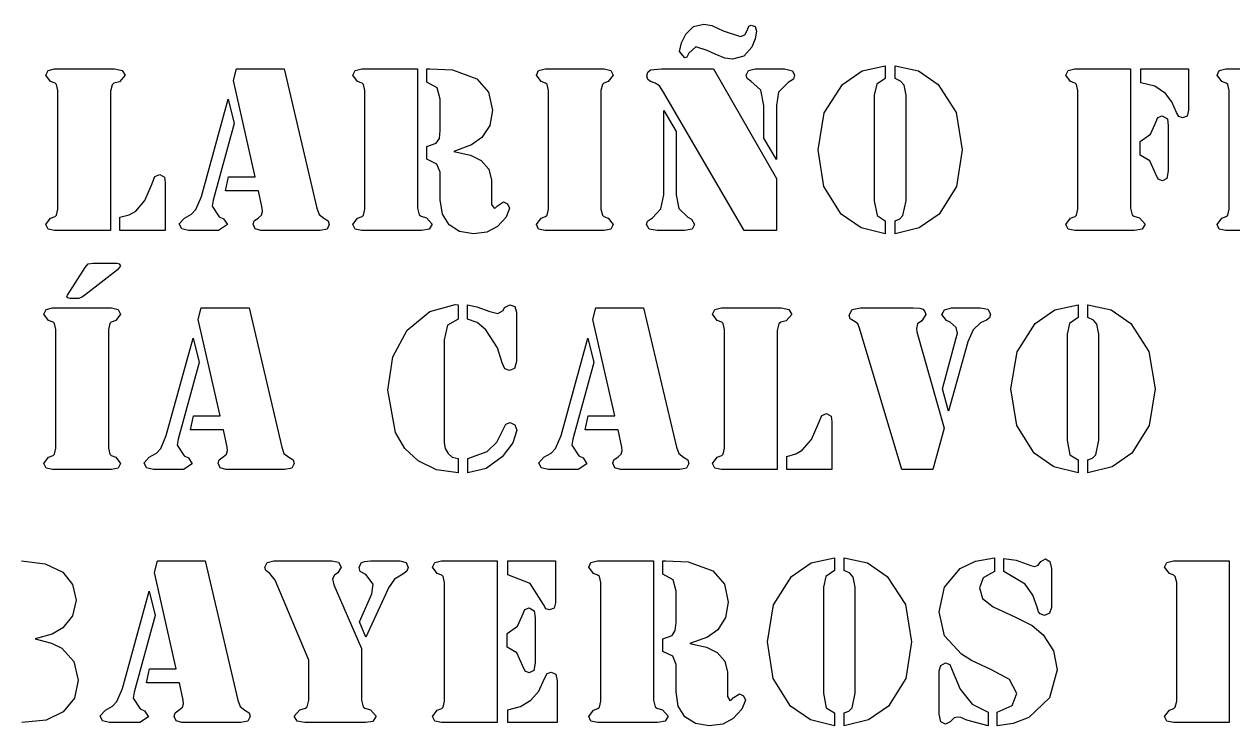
# Model space of a CAD drawing. Extents: x -1 to 447, y 185 to 440.
# Drawn here: x 268.41 to 305.07, y 268.36 to 289.64 of the extents above; entities that cross this region are included whole.
import ezdxf

# ---------------------------------------------------------------- set-up
doc = ezdxf.new("R2010")
doc.units = 0

msp = doc.modelspace()

# ---------------------------------------------------------------- linework, layer by layer
at = {"layer": 'Visible'}
for p, q in [((288.71297, 289.568234), (289.025178, 289.642741)), ((289.025178, 289.642741), (289.260656, 289.59964)), ((289.025178, 289.642741), (289.025178, 289.642741)), ((290.38778, 289.581701), (290.459217, 289.614007)), ((290.459217, 289.614007), (290.583571, 289.570906)), ((288.342553, 289.075289), (288.474845, 289.344661)), ((288.474845, 289.344661), (288.71297, 289.568234)), ((289.260656, 289.59964), (289.612552, 289.438033)), ((289.612552, 289.438033), (290.136426, 289.26563)), ((290.136426, 289.26563), (290.263426, 289.315928)), ((290.263426, 289.315928), (290.342801, 289.473937)), ((290.342801, 289.473937), (290.38778, 289.581701)), ((290.583571, 289.570906), (290.623259, 289.434434)), ((290.623259, 289.434434), (290.583571, 289.193796)), ((288.286991, 288.809516), (288.342553, 289.075289)), ((288.784407, 288.956783), (288.564803, 288.759245)), ((289.120427, 288.845446), (288.784407, 288.956783)), ((290.477738, 288.942416), (290.231676, 288.670345)), ((290.583571, 289.193796), (290.477738, 288.942416)), ((288.445741, 288.619175), (288.286991, 288.809516)), ((288.509241, 288.64431), (288.445741, 288.619175)), ((288.564803, 288.759245), (288.509241, 288.64431)), ((289.361198, 288.730511), (289.120427, 288.845446)), ((289.654885, 288.611978), (289.361198, 288.730511)), ((289.890364, 288.579672), (289.654885, 288.611978)), ((290.231676, 288.670345), (289.890364, 288.579672)), ((269.06239, 288.098396), (269.131182, 288.234894)), ((269.131182, 288.234894), (269.332265, 288.285165)), ((269.332265, 288.285165), (269.424869, 288.285165)), ((269.424869, 288.285165), (271.028242, 288.285165)), ((271.028242, 288.285165), (271.14995, 288.285165)), ((271.14995, 288.285165), (271.377491, 288.242065)), ((271.377491, 288.242065), (271.470095, 288.091226)), ((274.753571, 287.93319), (274.843529, 288.285165)), ((274.843529, 288.285165), (276.290798, 288.285165)), ((276.290798, 288.285165), (277.288276, 284.065172)), ((278.378358, 288.098396), (278.444503, 288.234894)), ((278.444503, 288.234894), (278.645586, 288.285165)), ((278.645586, 288.285165), (278.740836, 288.285165)), ((278.740836, 288.285165), (280.338918, 288.285165)), ((280.338918, 288.285165), (280.338918, 284.065172)), ((280.622021, 287.886518), (280.622021, 288.285165)), ((280.622021, 288.285165), (280.714626, 288.285165)), ((280.714626, 288.285165), (281.394604, 288.256431)), ((281.394604, 288.256431), (282.138082, 287.983488)), ((283.942538, 288.098396), (284.008684, 288.234894)), ((284.008684, 288.234894), (284.209767, 288.285165)), ((284.209767, 288.285165), (284.305017, 288.285165)), ((284.305017, 288.285165), (285.905744, 288.285165)), ((285.905744, 288.285165), (285.998348, 288.285165)), ((285.998348, 288.285165), (286.196785, 288.234894)), ((286.196785, 288.234894), (286.268223, 288.098396)), ((287.289513, 288.073261), (287.321263, 288.184597)), ((287.321263, 288.184597), (287.408575, 288.26003)), ((287.408575, 288.26003), (287.739304, 288.285165)), ((287.739304, 288.285165), (289.310927, 288.285165)), ((289.310927, 288.285165), (291.221216, 284.966633)), ((290.308405, 288.098396), (290.371905, 288.238466)), ((290.371905, 288.238466), (290.575634, 288.285165)), ((290.575634, 288.285165), (291.47257, 288.285165)), ((291.47257, 288.285165), (291.713341, 288.227698)), ((291.713341, 288.227698), (291.774195, 288.091226)), ((293.22411, 287.814684), (293.819422, 288.224099)), ((293.819422, 288.224099), (294.525858, 288.382135)), ((294.525858, 288.382135), (294.525858, 287.994256)), ((294.822191, 287.994256), (294.822191, 288.382135)), ((294.822191, 288.382135), (295.528628, 288.224099)), ((295.528628, 288.224099), (296.129231, 287.814684)), ((300.00008, 288.098396), (300.068872, 288.234894)), ((300.068872, 288.234894), (300.269955, 288.285165)), ((300.269955, 288.285165), (300.362559, 288.285165)), ((300.362559, 288.285165), (301.96064, 288.285165)), ((301.96064, 288.285165), (301.96064, 284.065172)), ((302.27814, 288.285165), (303.725409, 288.285165)), ((302.27814, 287.864954), (302.27814, 288.285165)), ((303.725409, 288.285165), (303.725409, 287.03173)), ((304.58795, 288.098396), (304.656741, 288.234894)), ((304.656741, 288.234894), (304.857824, 288.285165)), ((304.857824, 288.285165), (304.950428, 288.285165)), ((304.950428, 288.285165), (306.54851, 288.285165)), ((269.207911, 287.904457), (269.06239, 288.098396)), ((269.342848, 287.854186), (269.207911, 287.904457)), ((269.387827, 287.814684), (269.342848, 287.854186)), ((269.430161, 287.631513), (269.387827, 287.814684)), ((271.078513, 287.807487), (271.025596, 287.606377)), ((271.131429, 287.850588), (271.078513, 287.807487)), ((271.298117, 287.893688), (271.131429, 287.850588)), ((271.470095, 288.091226), (271.298117, 287.893688)), ((275.415028, 285.013305), (274.753571, 287.93319)), ((278.521232, 287.904457), (278.378358, 288.098396)), ((278.658816, 287.854186), (278.521232, 287.904457)), ((278.701149, 287.814684), (278.658816, 287.854186)), ((278.743482, 287.631513), (278.701149, 287.814684)), ((280.936875, 287.710517), (280.622021, 287.886518)), ((282.138082, 287.983488), (282.489977, 287.578543)), ((284.085413, 287.904457), (283.942538, 288.098396)), ((284.22035, 287.854186), (284.085413, 287.904457)), ((284.265329, 287.814684), (284.22035, 287.854186)), ((284.307663, 287.631513), (284.265329, 287.814684)), ((285.945431, 287.814684), (285.903098, 287.631513)), ((285.985119, 287.854186), (285.945431, 287.814684)), ((286.125348, 287.904457), (285.985119, 287.854186)), ((286.268223, 288.098396), (286.125348, 287.904457)), ((287.321263, 287.969121), (287.289513, 288.073261)), ((287.408575, 287.904457), (287.321263, 287.969121)), ((287.543513, 287.854186), (287.408575, 287.904457)), ((287.673158, 287.775181), (287.543513, 287.854186)), ((290.337509, 287.990658), (290.308405, 288.098396)), ((290.443342, 287.915252), (290.337509, 287.990658)), ((290.750259, 287.638683), (290.443342, 287.915252)), ((291.578403, 287.875723), (291.290008, 287.577644)), ((291.739799, 287.976291), (291.578403, 287.875723)), ((291.774195, 288.091226), (291.739799, 287.976291)), ((292.673777, 286.956323), (293.22411, 287.814684)), ((294.269213, 287.818282), (294.192484, 287.491443)), ((294.525858, 287.994256), (294.269213, 287.818282)), ((294.988878, 287.911653), (294.822191, 287.994256)), ((294.822191, 287.994256), (294.822191, 287.994256)), ((295.094712, 287.79312), (294.988878, 287.911653)), ((295.158211, 287.491443), (295.094712, 287.79312)), ((296.129231, 287.814684), (296.676918, 286.960795)), ((300.142955, 287.904457), (300.00008, 288.098396)), ((300.280538, 287.854186), (300.142955, 287.904457)), ((300.322872, 287.814684), (300.280538, 287.854186)), ((300.367851, 287.631513), (300.322872, 287.814684)), ((302.701473, 287.760815), (302.27814, 287.864954)), ((304.730824, 287.904457), (304.58795, 288.098396)), ((304.868408, 287.854186), (304.730824, 287.904457)), ((304.910741, 287.814684), (304.868408, 287.854186)), ((304.953074, 287.631513), (304.910741, 287.814684)), ((269.430161, 284.036438), (269.430161, 287.631513)), ((271.025596, 287.606377), (271.025596, 283.382786)), ((278.743482, 284.036438), (278.743482, 287.631513)), ((281.026833, 287.372936), (280.936875, 287.710517)), ((282.489977, 287.578543), (282.60904, 287.03173)), ((284.307663, 284.036438), (284.307663, 287.631513)), ((285.903098, 287.631513), (285.903098, 284.036438)), ((287.802804, 287.584814), (287.673158, 287.775181)), ((290.242259, 283.382786), (287.802804, 287.584814)), ((290.840217, 287.17897), (290.750259, 287.638683)), ((291.290008, 287.577644), (291.221216, 287.17897)), ((294.192484, 287.491443), (294.192484, 284.280649)), ((295.158211, 284.280649), (295.158211, 287.491443)), ((300.367851, 284.036438), (300.367851, 287.631513)), ((303.024264, 287.541713), (302.701473, 287.760815)), ((303.21741, 287.290307), (303.024264, 287.541713)), ((304.953074, 284.036438), (304.953074, 287.631513)), ((273.782551, 284.413549), (274.594821, 287.372936)), ((274.594821, 287.372936), (274.777383, 286.629484)), ((281.026833, 286.421178), (281.026833, 287.372936)), ((290.840217, 286.184138), (290.840217, 287.17897)), ((291.221216, 287.17897), (291.221216, 285.541254)), ((303.357639, 286.967092), (303.21741, 287.290307)), ((282.60904, 287.03173), (282.529665, 286.571117)), ((287.80545, 287.024559), (288.186449, 286.392444)), ((287.80545, 284.467418), (287.80545, 287.024559)), ((292.491215, 285.828591), (292.673777, 286.956323)), ((296.676918, 286.960795), (296.862126, 285.828591)), ((302.714702, 286.622314), (302.791431, 286.809057)), ((302.791431, 286.809057), (302.923723, 286.862926)), ((302.923723, 286.862926), (303.082472, 286.773153)), ((303.082472, 286.773153), (303.106285, 286.561248)), ((303.42643, 286.83779), (303.357639, 286.967092)), ((303.542847, 286.801886), (303.42643, 286.83779)), ((303.683076, 286.855755), (303.542847, 286.801886)), ((303.725409, 287.03173), (303.683076, 286.855755)), ((274.777383, 286.629484), (274.142384, 284.309382)), ((281.000375, 286.176968), (281.026833, 286.421178)), ((282.529665, 286.571117), (282.29154, 286.202103)), ((288.186449, 286.392444), (288.186449, 284.467418)), ((302.569181, 286.302671), (302.714702, 286.622314)), ((303.106285, 286.561248), (303.106285, 285.192878)), ((280.624667, 285.929133), (280.902479, 286.029701)), ((280.902479, 286.029701), (281.000375, 286.176968)), ((281.979332, 285.97943), (281.439583, 285.785491)), ((282.29154, 286.202103), (281.979332, 285.97943)), ((291.221216, 285.541254), (290.840217, 286.184138)), ((302.259619, 286.087168), (302.569181, 286.302671)), ((302.259619, 285.670556), (302.259619, 286.087168)), ((280.624667, 285.544853), (280.624667, 285.929133)), ((281.439583, 285.785491), (281.442229, 285.785491)), ((281.442229, 285.785491), (281.947582, 285.674154)), ((281.947582, 285.674154), (282.270374, 285.508949)), ((292.66584, 284.719724), (292.491215, 285.828591)), ((296.862126, 285.828591), (296.684855, 284.719724)), ((302.55066, 285.494582), (302.259619, 285.670556)), ((302.259619, 285.670556), (302.259619, 285.670556)), ((280.923646, 285.397612), (280.624667, 285.544853)), ((281.024188, 285.149804), (280.923646, 285.397612)), ((282.270374, 285.508949), (282.500561, 285.243175)), ((282.500561, 285.243175), (282.582581, 284.916336)), ((302.725285, 285.113873), (302.55066, 285.494582)), ((272.271782, 284.761899), (272.374969, 285.020502)), ((272.374969, 285.020502), (272.517844, 285.08514)), ((272.517844, 285.08514), (272.666011, 285.002537)), ((272.666011, 285.002537), (272.687177, 284.844501)), ((272.687177, 284.844501), (272.687177, 283.382786)), ((274.5128, 284.585924), (274.60805, 285.013305)), ((274.60805, 285.013305), (275.415028, 285.013305)), ((281.026833, 284.916336), (281.024188, 285.149804)), ((281.026833, 284.312981), (281.026833, 284.916336)), ((282.582581, 284.916336), (282.582581, 284.17291)), ((291.221216, 284.966633), (291.221216, 283.382786)), ((302.802014, 284.945069), (302.725285, 285.113873)), ((302.93166, 284.894799), (302.802014, 284.945069)), ((303.066597, 284.959436), (302.93166, 284.894799)), ((303.106285, 285.192878), (303.066597, 284.959436)), ((272.065407, 284.298614), (272.271782, 284.761899)), ((275.51557, 284.585924), (274.5128, 284.585924)), ((275.62934, 284.065172), (275.51557, 284.585924)), ((293.189714, 283.8856), (292.66584, 284.719724)), ((296.684855, 284.719724), (296.160981, 283.8856)), ((271.790241, 283.971774), (272.065407, 284.298614)), ((273.618509, 284.022072), (273.782551, 284.413549)), ((274.142384, 284.309382), (274.11328, 284.12264)), ((274.11328, 284.12264), (274.324946, 283.799399)), ((281.095625, 283.881102), (281.026833, 284.312981)), ((282.582581, 284.17291), (282.659311, 284.057975)), ((282.70429, 284.072342), (282.762498, 284.13698)), ((282.762498, 284.13698), (282.94506, 284.259111)), ((282.94506, 284.259111), (283.066768, 284.194447)), ((283.066768, 284.194447), (283.130268, 284.065172)), ((287.720783, 284.042709), (287.80545, 284.467418)), ((288.186449, 284.467418), (288.26847, 284.054377)), ((294.192484, 284.280649), (294.279796, 283.835302)), ((295.062962, 283.835302), (295.158211, 284.280649)), ((269.06239, 283.569529), (269.207911, 283.763468)), ((269.207911, 283.763468), (269.342848, 283.810167)), ((269.342848, 283.810167), (269.387827, 283.853268)), ((269.387827, 283.853268), (269.430161, 284.036438)), ((271.313992, 283.785032), (271.591804, 283.856866)), ((271.313992, 283.382786), (271.313992, 283.785032)), ((271.591804, 283.856866), (271.790241, 283.971774)), ((273.107864, 283.591092), (273.266614, 283.763468)), ((273.266614, 283.763468), (273.480926, 283.878403)), ((273.480926, 283.878403), (273.618509, 284.022072)), ((274.324946, 283.799399), (274.451946, 283.741931)), ((275.380632, 283.680865), (275.510278, 283.770665)), ((275.510278, 283.770665), (275.610819, 283.849669)), ((275.610819, 283.849669), (275.639924, 283.957407)), ((275.639924, 283.957407), (275.62934, 284.065172)), ((277.288276, 284.065172), (277.354421, 283.867634)), ((277.354421, 283.867634), (277.497296, 283.756298)), ((277.497296, 283.756298), (277.626942, 283.677293)), ((278.378358, 283.569529), (278.521232, 283.763468)), ((278.521232, 283.763468), (278.658816, 283.810167)), ((278.658816, 283.810167), (278.701149, 283.853268)), ((278.701149, 283.853268), (278.743482, 284.036438)), ((280.338918, 284.065172), (280.391834, 283.864036)), ((280.391834, 283.864036), (280.447397, 283.817337)), ((280.447397, 283.817337), (280.611438, 283.774263)), ((280.611438, 283.774263), (280.783417, 283.576725)), ((281.294062, 283.555162), (281.095625, 283.881102)), ((282.659311, 284.057975), (282.70429, 284.072342)), ((283.021789, 283.792202), (282.759852, 283.508489)), ((283.130268, 284.065172), (283.021789, 283.792202)), ((283.942538, 283.569529), (284.085413, 283.763468)), ((284.085413, 283.763468), (284.22035, 283.810167)), ((284.22035, 283.810167), (284.265329, 283.853268)), ((284.265329, 283.853268), (284.307663, 284.036438)), ((285.903098, 284.036438), (285.945431, 283.853268)), ((285.945431, 283.853268), (285.985119, 283.810167)), ((285.985119, 283.810167), (286.125348, 283.763468)), ((286.125348, 283.763468), (286.268223, 283.569529)), ((287.31068, 283.670097), (287.461492, 283.774263)), ((287.461492, 283.774263), (287.720783, 284.042709)), ((288.26847, 284.054377), (288.538345, 283.78863)), ((288.538345, 283.78863), (288.646824, 283.727564)), ((293.792963, 283.468088), (293.189714, 283.8856)), ((294.279796, 283.835302), (294.525858, 283.680865)), ((294.965066, 283.734734), (295.062962, 283.835302)), ((296.160981, 283.8856), (295.557732, 283.466289)), ((300.00008, 283.569529), (300.142955, 283.763468)), ((300.142955, 283.763468), (300.280538, 283.810167)), ((300.280538, 283.810167), (300.322872, 283.853268)), ((300.322872, 283.853268), (300.367851, 284.036438)), ((301.96064, 284.065172), (302.016203, 283.864036)), ((302.016203, 283.864036), (302.069119, 283.817337)), ((302.069119, 283.817337), (302.233161, 283.774263)), ((302.233161, 283.774263), (302.407786, 283.576725)), ((304.58795, 283.569529), (304.730824, 283.763468)), ((304.730824, 283.763468), (304.868408, 283.810167)), ((304.868408, 283.810167), (304.910741, 283.853268)), ((304.910741, 283.853268), (304.953074, 284.036438)), ((269.131182, 283.429459), (269.06239, 283.569529)), ((269.332265, 283.382786), (269.131182, 283.429459)), ((269.424869, 283.382786), (269.332265, 283.382786)), ((271.025596, 283.382786), (269.424869, 283.382786)), ((272.687177, 283.382786), (271.313992, 283.382786)), ((273.184593, 283.436655), (273.107864, 283.591092)), ((273.39626, 283.382786), (273.184593, 283.436655)), ((274.306425, 283.382786), (273.39626, 283.382786)), ((274.571008, 283.562359), (274.306425, 283.382786)), ((274.451946, 283.741931), (274.571008, 283.562359)), ((275.351528, 283.573127), (275.380632, 283.680865)), ((275.417674, 283.433057), (275.351528, 283.573127)), ((275.589653, 283.382786), (275.417674, 283.433057)), ((277.38088, 283.382786), (275.589653, 283.382786)), ((277.592546, 283.429459), (277.38088, 283.382786)), ((277.661338, 283.569529), (277.592546, 283.429459)), ((277.626942, 283.677293), (277.661338, 283.569529)), ((278.444503, 283.429459), (278.378358, 283.569529)), ((278.645586, 283.382786), (278.444503, 283.429459)), ((278.740836, 283.382786), (278.645586, 283.382786)), ((280.341563, 283.382786), (278.740836, 283.382786)), ((280.463272, 283.382786), (280.341563, 283.382786)), ((280.690813, 283.425887), (280.463272, 283.382786)), ((280.783417, 283.576725), (280.690813, 283.425887)), ((281.611562, 283.353153), (281.294062, 283.555162)), ((282.759852, 283.508489), (282.439707, 283.339686)), ((284.008684, 283.429459), (283.942538, 283.569529)), ((284.209767, 283.382786), (284.008684, 283.429459)), ((284.305017, 283.382786), (284.209767, 283.382786)), ((285.905744, 283.382786), (284.305017, 283.382786)), ((285.998348, 283.382786), (285.905744, 283.382786)), ((286.196785, 283.429459), (285.998348, 283.382786)), ((286.268223, 283.569529), (286.196785, 283.429459)), ((287.27893, 283.569529), (287.31068, 283.670097)), ((287.36095, 283.429459), (287.27893, 283.569529)), ((287.604367, 283.382786), (287.36095, 283.429459)), ((288.435157, 283.382786), (287.604367, 283.382786)), ((288.670636, 283.429459), (288.435157, 283.382786)), ((288.646824, 283.727564), (288.739428, 283.565957)), ((288.739428, 283.565957), (288.670636, 283.429459)), ((291.221216, 283.382786), (290.242259, 283.382786)), ((294.525858, 283.285816), (293.792963, 283.468088)), ((294.525858, 283.680865), (294.525858, 283.285816)), ((294.822191, 283.680865), (294.965066, 283.734734)), ((294.822191, 283.285816), (294.822191, 283.680865)), ((295.557732, 283.466289), (294.822191, 283.285816)), ((300.068872, 283.429459), (300.00008, 283.569529)), ((300.269955, 283.382786), (300.068872, 283.429459)), ((300.362559, 283.382786), (300.269955, 283.382786)), ((301.965932, 283.382786), (300.362559, 283.382786)), ((302.08764, 283.382786), (301.965932, 283.382786)), ((302.312536, 283.425887), (302.08764, 283.382786)), ((302.407786, 283.576725), (302.312536, 283.425887)), ((304.656741, 283.429459), (304.58795, 283.569529)), ((304.857824, 283.382786), (304.656741, 283.429459)), ((304.950428, 283.382786), (304.857824, 283.382786)), ((306.551155, 283.382786), (304.950428, 283.382786)), ((282.034895, 283.285816), (281.611562, 283.353153)), ((282.439707, 283.339686), (282.034895, 283.285816)), ((270.25566, 282.26061), (270.350909, 282.375519)), ((270.350909, 282.375519), (270.49643, 282.397056)), ((270.49643, 282.397056), (271.21345, 282.397056)), ((271.21345, 282.397056), (271.290179, 282.37192)), ((271.324575, 282.314453), (271.234617, 282.195946)), ((271.290179, 282.37192), (271.324575, 282.314453)), ((269.718556, 281.427359), (270.25566, 282.26061)), ((271.234617, 282.195946), (270.247722, 281.427359)), ((271.234617, 282.195946), (271.234617, 282.195946)), ((269.702681, 281.380687), (269.718556, 281.427359)), ((269.731785, 281.341184), (269.702681, 281.380687)), ((269.805868, 281.326817), (269.731785, 281.341184)), ((270.06516, 281.326817), (269.805868, 281.326817)), ((270.17893, 281.377088), (270.06516, 281.326817)), ((270.247722, 281.427359), (270.17893, 281.377088)), ((269.001536, 280.849139), (269.070328, 280.985611)), ((269.144411, 280.6552), (269.001536, 280.849139)), ((269.070328, 280.985611), (269.271411, 281.035908)), ((269.271411, 281.035908), (269.364015, 281.035908)), ((269.364015, 281.035908), (270.964742, 281.035908)), ((270.964742, 281.035908), (271.059992, 281.035908)), ((271.059992, 281.035908), (271.255783, 280.985611)), ((271.329867, 280.849139), (271.184346, 280.6552)), ((271.255783, 280.985611), (271.329867, 280.849139)), ((273.689947, 280.683934), (273.779905, 281.035908)), ((273.779905, 281.035908), (275.227174, 281.035908)), ((275.227174, 281.035908), (276.224652, 276.815889)), ((280.024064, 280.364291), (280.71198, 280.924572)), ((280.71198, 280.924572), (281.481916, 281.13645)), ((281.481916, 281.13645), (281.566583, 281.132878)), ((281.566583, 281.132878), (281.566583, 280.698301)), ((281.849687, 280.694702), (281.849687, 281.12928)), ((281.849687, 281.12928), (282.13279, 281.068214)), ((282.13279, 281.068214), (282.532311, 280.931742)), ((282.532311, 280.931742), (282.775727, 280.867104)), ((282.775727, 280.867104), (282.934477, 280.960476)), ((282.934477, 280.960476), (282.979456, 281.046677)), ((282.979456, 281.046677), (283.140852, 281.132878)), ((283.140852, 281.132878), (283.289018, 281.075411)), ((283.289018, 281.075411), (283.344581, 280.906607)), ((283.344581, 280.906607), (283.344581, 279.412533)), ((285.659682, 280.683934), (285.74964, 281.035908)), ((285.74964, 281.035908), (287.196909, 281.035908)), ((287.196909, 281.035908), (288.197033, 276.815889)), ((289.284469, 280.849139), (289.35326, 280.985611)), ((289.427344, 280.6552), (289.284469, 280.849139)), ((289.35326, 280.985611), (289.554344, 281.035908)), ((289.554344, 281.035908), (289.646948, 281.035908)), ((289.646948, 281.035908), (291.250321, 281.035908)), ((291.250321, 281.035908), (291.372029, 281.035908)), ((291.372029, 281.035908), (291.596924, 280.992808)), ((291.692174, 280.841969), (291.517549, 280.644431)), ((291.596924, 280.992808), (291.692174, 280.841969)), ((293.427839, 280.820406), (293.523089, 280.98921)), ((293.462234, 280.701899), (293.427839, 280.820406)), ((293.523089, 280.98921), (293.771797, 281.035908)), ((293.771797, 281.035908), (295.369878, 281.035908)), ((295.369878, 281.035908), (295.573607, 281.028738)), ((295.573607, 281.028738), (295.668857, 281.000005)), ((295.753523, 280.838371), (295.629169, 280.64803)), ((295.668857, 281.000005), (295.729711, 280.92817)), ((295.729711, 280.92817), (295.753523, 280.838371)), ((296.23771, 280.834772), (296.317085, 280.982013)), ((296.377939, 280.651602), (296.23771, 280.834772)), ((296.317085, 280.982013), (296.536689, 281.035908)), ((296.536689, 281.035908), (297.41775, 281.035908)), ((297.41775, 281.035908), (297.632063, 281.003576)), ((297.632063, 281.003576), (297.719375, 280.849139)), ((297.719375, 280.849139), (297.690271, 280.741401)), ((299.068748, 280.565427), (299.666706, 280.974843)), ((299.666706, 280.974843), (300.373142, 281.132878)), ((300.373142, 281.132878), (300.373142, 280.744999)), ((300.66683, 280.744999), (300.66683, 281.132878)), ((300.66683, 281.132878), (301.375912, 280.974843)), ((301.375912, 280.974843), (301.97387, 280.565427)), ((269.281994, 280.604929), (269.144411, 280.6552)), ((269.324327, 280.565427), (269.281994, 280.604929)), ((269.366661, 280.382256), (269.324327, 280.565427)), ((271.004429, 280.565427), (270.962096, 280.382256)), ((271.044117, 280.604929), (271.004429, 280.565427)), ((271.184346, 280.6552), (271.044117, 280.604929)), ((274.348759, 277.764049), (273.689947, 280.683934)), ((281.249083, 280.511531), (281.145896, 280.069784)), ((281.566583, 280.698301), (281.249083, 280.511531)), ((282.143374, 280.594134), (281.849687, 280.694702)), ((281.849687, 280.694702), (281.849687, 280.694702)), ((282.410603, 280.375059), (282.143374, 280.594134)), ((286.321139, 277.764049), (285.659682, 280.683934)), ((289.564927, 280.604929), (289.427344, 280.6552)), ((289.60726, 280.565427), (289.564927, 280.604929)), ((289.652239, 280.382256), (289.60726, 280.565427)), ((291.300591, 280.55823), (291.245029, 280.357121)), ((291.353508, 280.601331), (291.300591, 280.55823)), ((291.517549, 280.644431), (291.353508, 280.601331)), ((293.613047, 280.615698), (293.462234, 280.701899)), ((293.692422, 280.554632), (293.613047, 280.615698)), ((293.745338, 280.425357), (293.692422, 280.554632)), ((295.499524, 280.55106), (295.467774, 280.414588)), ((295.629169, 280.64803), (295.499524, 280.55106)), ((296.497001, 280.608501), (296.377939, 280.651602)), ((296.676918, 280.443295), (296.497001, 280.608501)), ((297.409813, 280.583366), (297.187563, 280.367889)), ((297.592375, 280.669567), (297.409813, 280.583366)), ((297.690271, 280.741401), (297.592375, 280.669567)), ((298.521061, 279.70704), (299.068748, 280.565427)), ((300.113851, 280.568999), (300.039768, 280.242186)), ((300.373142, 280.744999), (300.113851, 280.568999)), ((300.836163, 280.662397), (300.66683, 280.744999)), ((300.66683, 280.744999), (300.66683, 280.744999)), ((300.93935, 280.543863), (300.836163, 280.662397)), ((301.005496, 280.242186), (300.93935, 280.543863)), ((301.97387, 280.565427), (302.524202, 279.711538)), ((269.366661, 276.787155), (269.366661, 280.382256)), ((270.962096, 280.382256), (270.962096, 276.787155)), ((272.718927, 277.164265), (273.531197, 280.123653)), ((273.531197, 280.123653), (273.713759, 279.380227)), ((279.590148, 279.549031), (280.024064, 280.364291)), ((282.762498, 279.821975), (282.410603, 280.375059)), ((284.691308, 277.164265), (285.503578, 280.123653)), ((285.503578, 280.123653), (285.68614, 279.380227)), ((289.652239, 276.787155), (289.652239, 280.382256)), ((291.245029, 280.357121), (291.245029, 276.133503)), ((295.02592, 276.133503), (293.745338, 280.425357)), ((295.467774, 280.414588), (295.478357, 280.31402)), ((295.478357, 280.31402), (296.311793, 277.390537)), ((296.256231, 278.579308), (296.66898, 280.091347)), ((296.66898, 280.091347), (296.71396, 280.267321)), ((296.71396, 280.267321), (296.676918, 280.443295)), ((297.187563, 280.367889), (297.026167, 280.005146)), ((300.039768, 280.242186), (300.039768, 277.031392)), ((301.005496, 277.031392), (301.005496, 280.242186)), ((281.145896, 280.069784), (281.145896, 277.103226)), ((282.908019, 279.376629), (282.762498, 279.821975)), ((297.026167, 280.005146), (296.446731, 277.904119)), ((302.524202, 279.711538), (302.706764, 278.579308)), ((273.713759, 279.380227), (273.07876, 277.060126)), ((279.441981, 278.539806), (279.590148, 279.549031)), ((282.990039, 279.193458), (282.908019, 279.376629)), ((283.344581, 279.412533), (283.278435, 279.204227)), ((285.68614, 279.380227), (285.051141, 277.060126)), ((298.335853, 278.579308), (298.521061, 279.70704)), ((283.130268, 279.139589), (282.990039, 279.193458)), ((283.278435, 279.204227), (283.130268, 279.139589)), ((279.672168, 277.257663), (279.441981, 278.539806)), ((296.446731, 277.904119), (296.256231, 278.579308)), ((298.513124, 277.470441), (298.335853, 278.579308)), ((302.706764, 278.579308), (302.53214, 277.470441)), ((273.449176, 277.336668), (273.544426, 277.764049)), ((273.544426, 277.764049), (274.348759, 277.764049)), ((283.019143, 277.509044), (283.148789, 277.559341)), ((283.148789, 277.559341), (283.29431, 277.494677)), ((285.418911, 277.336668), (285.516807, 277.764049)), ((285.516807, 277.764049), (286.321139, 277.764049)), ((292.287486, 277.049357), (292.491215, 277.512642)), ((292.491215, 277.512642), (292.597048, 277.771245)), ((292.597048, 277.771245), (292.739923, 277.835883)), ((292.739923, 277.835883), (292.888089, 277.75328)), ((292.888089, 277.75328), (292.909256, 277.595245)), ((292.909256, 277.595245), (292.909256, 276.133503)), ((272.554886, 276.772788), (272.718927, 277.164265)), ((274.4493, 277.336668), (273.449176, 277.336668)), ((274.565717, 276.815889), (274.4493, 277.336668)), ((279.957918, 276.773688), (279.672168, 277.257663)), ((282.743977, 276.963156), (282.937123, 277.347436)), ((282.937123, 277.347436), (283.019143, 277.509044)), ((283.349872, 277.333069), (283.225518, 276.941592)), ((283.29431, 277.494677), (283.349872, 277.333069)), ((284.524621, 276.772788), (284.691308, 277.164265)), ((286.421681, 277.336668), (285.418911, 277.336668)), ((286.535452, 276.815889), (286.421681, 277.336668)), ((296.311793, 277.390537), (295.970481, 276.133503)), ((299.036998, 276.636316), (298.513124, 277.470441)), ((302.53214, 277.470441), (302.008265, 276.636316)), ((269.324327, 276.604011), (269.366661, 276.787155)), ((270.962096, 276.787155), (271.004429, 276.604011)), ((273.07876, 277.060126), (273.049656, 276.873356)), ((273.049656, 276.873356), (273.261322, 276.550115)), ((274.5763, 276.708151), (274.565717, 276.815889)), ((276.224652, 276.815889), (276.288152, 276.618378)), ((281.145896, 277.103226), (281.145896, 276.948789)), ((281.145896, 276.948789), (281.177646, 276.772788)), ((282.45029, 276.686614), (282.743977, 276.963156)), ((283.225518, 276.941592), (282.908019, 276.51781)), ((285.051141, 277.060126), (285.022037, 276.873356)), ((285.022037, 276.873356), (285.233703, 276.550115)), ((286.548681, 276.708151), (286.535452, 276.815889)), ((288.197033, 276.815889), (288.260533, 276.618378)), ((289.60726, 276.604011), (289.652239, 276.787155)), ((292.009674, 276.722518), (292.287486, 277.049357)), ((300.039768, 277.031392), (300.124434, 276.586046)), ((300.9076, 276.586046), (301.005496, 277.031392)), ((269.001536, 276.320272), (269.144411, 276.514211)), ((269.144411, 276.514211), (269.281994, 276.56091)), ((269.281994, 276.56091), (269.324327, 276.604011)), ((271.004429, 276.604011), (271.044117, 276.56091)), ((271.044117, 276.56091), (271.184346, 276.514211)), ((271.184346, 276.514211), (271.329867, 276.320272)), ((272.044241, 276.341809), (272.20299, 276.514211)), ((272.20299, 276.514211), (272.417303, 276.629146)), ((272.417303, 276.629146), (272.554886, 276.772788)), ((273.261322, 276.550115), (273.388322, 276.492674)), ((273.388322, 276.492674), (273.504739, 276.313075)), ((274.287904, 276.32387), (274.317009, 276.431609)), ((274.317009, 276.431609), (274.446654, 276.521382)), ((274.446654, 276.521382), (274.547196, 276.600413)), ((274.547196, 276.600413), (274.5763, 276.708151)), ((276.288152, 276.618378), (276.433673, 276.507041)), ((276.433673, 276.507041), (276.563318, 276.42801)), ((276.563318, 276.42801), (276.597714, 276.320272)), ((280.354793, 276.399277), (279.957918, 276.773688)), ((281.177646, 276.772788), (281.267604, 276.618378)), ((281.267604, 276.618378), (281.389312, 276.514211)), ((281.389312, 276.514211), (281.566583, 276.474709)), ((281.566583, 276.474709), (281.566583, 276.036533)), ((281.86027, 276.474709), (282.45029, 276.686614)), ((281.86027, 276.036533), (281.86027, 276.474709)), ((282.908019, 276.51781), (282.421186, 276.165835)), ((284.016621, 276.341809), (284.172725, 276.514211)), ((284.172725, 276.514211), (284.389683, 276.629146)), ((284.389683, 276.629146), (284.524621, 276.772788)), ((285.233703, 276.550115), (285.358057, 276.492674)), ((285.358057, 276.492674), (285.47712, 276.313075)), ((286.260285, 276.32387), (286.289389, 276.431609)), ((286.289389, 276.431609), (286.419035, 276.521382)), ((286.419035, 276.521382), (286.519577, 276.600413)), ((286.519577, 276.600413), (286.548681, 276.708151)), ((288.260533, 276.618378), (288.403407, 276.507041)), ((288.403407, 276.507041), (288.533053, 276.42801)), ((288.533053, 276.42801), (288.570095, 276.320272)), ((289.284469, 276.320272), (289.427344, 276.514211)), ((289.427344, 276.514211), (289.564927, 276.56091)), ((289.564927, 276.56091), (289.60726, 276.604011)), ((291.53607, 276.535775), (291.813882, 276.607583)), ((291.53607, 276.133503), (291.53607, 276.535775)), ((291.813882, 276.607583), (292.009674, 276.722518)), ((299.640247, 276.218805), (299.036998, 276.636316)), ((300.124434, 276.586046), (300.373142, 276.431609)), ((300.373142, 276.431609), (300.373142, 276.036533)), ((300.66683, 276.431609), (300.81235, 276.485478)), ((300.66683, 276.036533), (300.66683, 276.431609)), ((300.81235, 276.485478), (300.9076, 276.586046)), ((302.008265, 276.636316), (301.40237, 276.217005)), ((269.070328, 276.180202), (269.001536, 276.320272)), ((269.271411, 276.133503), (269.070328, 276.180202)), ((269.364015, 276.133503), (269.271411, 276.133503)), ((270.964742, 276.133503), (269.364015, 276.133503)), ((271.059992, 276.133503), (270.964742, 276.133503)), ((271.255783, 276.180202), (271.059992, 276.133503)), ((271.329867, 276.320272), (271.255783, 276.180202)), ((272.118324, 276.187372), (272.044241, 276.341809)), ((272.332636, 276.133503), (272.118324, 276.187372)), ((273.242802, 276.133503), (272.332636, 276.133503)), ((273.504739, 276.313075), (273.242802, 276.133503)), ((274.35405, 276.1838), (274.287904, 276.32387)), ((274.526029, 276.133503), (274.35405, 276.1838)), ((276.317256, 276.133503), (274.526029, 276.133503)), ((276.528922, 276.180202), (276.317256, 276.133503)), ((276.597714, 276.320272), (276.528922, 276.180202)), ((280.915709, 276.127232), (280.354793, 276.399277)), ((281.566583, 276.036533), (280.915709, 276.127232)), ((282.421186, 276.165835), (281.86027, 276.036533)), ((284.090705, 276.187372), (284.016621, 276.341809)), ((284.302371, 276.133503), (284.090705, 276.187372)), ((285.215182, 276.133503), (284.302371, 276.133503)), ((285.47712, 276.313075), (285.215182, 276.133503)), ((286.323785, 276.1838), (286.260285, 276.32387)), ((286.49841, 276.133503), (286.323785, 276.1838)), ((288.289637, 276.133503), (286.49841, 276.133503)), ((288.498657, 276.180202), (288.289637, 276.133503)), ((288.570095, 276.320272), (288.498657, 276.180202)), ((289.35326, 276.180202), (289.284469, 276.320272)), ((289.554344, 276.133503), (289.35326, 276.180202)), ((289.646948, 276.133503), (289.554344, 276.133503)), ((291.245029, 276.133503), (289.646948, 276.133503)), ((292.909256, 276.133503), (291.53607, 276.133503)), ((295.970481, 276.133503), (295.02592, 276.133503)), ((300.373142, 276.036533), (299.640247, 276.218805)), ((301.40237, 276.217005), (300.66683, 276.036533)), ((281.86027, 276.036533), (281.86027, 276.036533)), ((268.326849, 273.362155), (269.046515, 273.277753)), ((269.046515, 273.277753), (269.575681, 273.024573)), ((272.356449, 273.010206), (272.446407, 273.362155)), ((272.446407, 273.362155), (273.893676, 273.362155)), ((273.893676, 273.362155), (274.891154, 269.142056)), ((275.711361, 273.175412), (275.780153, 273.315482)), ((275.735173, 273.074844), (275.711361, 273.175412)), ((275.780153, 273.315482), (275.983881, 273.362155)), ((275.983881, 273.362155), (277.743358, 273.362155)), ((277.743358, 273.362155), (277.936504, 273.329849)), ((278.026462, 273.178984), (277.923275, 272.999411)), ((277.936504, 273.329849), (278.026462, 273.178984)), ((278.566212, 273.161045), (278.629711, 273.308286)), ((278.603253, 273.042512), (278.566212, 273.161045)), ((278.629711, 273.308286), (278.727607, 273.351386)), ((278.727607, 273.351386), (278.915461, 273.362155)), ((278.915461, 273.362155), (279.801814, 273.362155)), ((279.801814, 273.362155), (279.989668, 273.311884)), ((279.989668, 273.311884), (280.053168, 273.161045)), ((280.053168, 273.161045), (280.016126, 273.049709)), ((280.794, 273.175412), (280.862792, 273.311884)), ((280.936875, 272.981473), (280.794, 273.175412)), ((280.862792, 273.311884), (281.063875, 273.362155)), ((281.063875, 273.362155), (281.156479, 273.362155)), ((281.156479, 273.362155), (282.75456, 273.362155)), ((282.75456, 273.362155), (282.75456, 268.459696)), ((283.074706, 273.362155), (284.521975, 273.362155)), ((283.074706, 272.941944), (283.074706, 273.362155)), ((284.521975, 273.362155), (284.521975, 272.090781)), ((285.532682, 273.175412), (285.598828, 273.311884)), ((285.675557, 272.981473), (285.532682, 273.175412)), ((285.598828, 273.311884), (285.799911, 273.362155)), ((285.799911, 273.362155), (285.895161, 273.362155)), ((285.895161, 273.362155), (287.493242, 273.362155)), ((287.493242, 273.362155), (287.493242, 269.142056)), ((287.776346, 272.963508), (287.776346, 273.362155)), ((287.776346, 273.362155), (287.86895, 273.362155)), ((287.86895, 273.362155), (288.548928, 273.333421)), ((288.548928, 273.333421), (289.292406, 273.060477)), ((291.681591, 272.891673), (292.276903, 273.301115)), ((292.276903, 273.301115), (292.983339, 273.459124)), ((292.983339, 273.459124), (292.983339, 273.071246)), ((293.279672, 273.071246), (293.279672, 273.459124)), ((293.279672, 273.459124), (293.986109, 273.301115)), ((293.986109, 273.301115), (294.586712, 272.891673)), ((296.325023, 272.572031), (296.79598, 273.132312)), ((296.79598, 273.132312), (297.266938, 273.361255)), ((297.266938, 273.361255), (297.838437, 273.459124)), ((297.838437, 273.459124), (297.838437, 273.04611)), ((297.838437, 273.459124), (297.838437, 273.459124)), ((298.121541, 273.04611), (298.121541, 273.441186)), ((298.121541, 273.441186), (298.494603, 273.383718)), ((298.494603, 273.383718), (298.944394, 273.222085)), ((298.944394, 273.222085), (299.060811, 273.193351)), ((299.060811, 273.193351), (299.161352, 273.24005)), ((299.161352, 273.24005), (299.240727, 273.344216)), ((299.240727, 273.344216), (299.380956, 273.423221)), ((299.380956, 273.423221), (299.521185, 273.351386)), ((299.521185, 273.351386), (299.56881, 273.132312)), ((299.56881, 273.132312), (299.56881, 271.947112)), ((302.997806, 273.175412), (303.066597, 273.311884)), ((303.143326, 272.981473), (302.997806, 273.175412)), ((303.066597, 273.311884), (303.26768, 273.362155)), ((303.26768, 273.362155), (303.360284, 273.362155)), ((303.360284, 273.362155), (304.958366, 273.362155)), ((304.958366, 273.362155), (304.958366, 268.459696)), ((269.575681, 273.024573), (269.877306, 272.651035)), ((273.017906, 270.090321), (272.356449, 273.010206)), ((275.862173, 272.977874), (275.735173, 273.074844)), ((276.023569, 272.780337), (275.862173, 272.977874)), ((277.039568, 270.355963), (276.023569, 272.780337)), ((277.820087, 272.934774), (277.759233, 272.816267)), ((277.759233, 272.816267), (277.798921, 272.640267)), ((277.923275, 272.999411), (277.820087, 272.934774)), ((278.767295, 272.956311), (278.603253, 273.042512)), ((278.997482, 272.658232), (278.767295, 272.956311)), ((279.637773, 272.80907), (279.457856, 272.546895)), ((279.889127, 272.967079), (279.637773, 272.80907)), ((280.016126, 273.049709), (279.889127, 272.967079)), ((281.074458, 272.931176), (280.936875, 272.981473)), ((281.116792, 272.891673), (281.074458, 272.931176)), ((281.159125, 272.708502), (281.116792, 272.891673)), ((283.75733, 272.679769), (283.074706, 272.941944)), ((285.810494, 272.931176), (285.675557, 272.981473)), ((285.855473, 272.891673), (285.810494, 272.931176)), ((285.897806, 272.708502), (285.855473, 272.891673)), ((288.0912, 272.787533), (287.776346, 272.963508)), ((288.181158, 272.449926), (288.0912, 272.787533)), ((289.292406, 273.060477), (289.644302, 272.655533)), ((291.131258, 272.033313), (291.681591, 272.891673)), ((292.726694, 272.895272), (292.649965, 272.568432)), ((292.983339, 273.071246), (292.726694, 272.895272)), ((293.449005, 272.988643), (293.279672, 273.071246)), ((293.279672, 273.071246), (293.279672, 273.071246)), ((293.552193, 272.870136), (293.449005, 272.988643)), ((293.615693, 272.568432), (293.552193, 272.870136)), ((294.586712, 272.891673), (295.137045, 272.037811)), ((297.497125, 272.855769), (297.380709, 272.543297)), ((297.838437, 273.04611), (297.497125, 272.855769)), ((298.772415, 272.66183), (298.121541, 273.04611)), ((298.121541, 273.04611), (298.121541, 273.04611)), ((303.278264, 272.931176), (303.143326, 272.981473)), ((303.320597, 272.891673), (303.278264, 272.931176)), ((303.365576, 272.708502), (303.320597, 272.891673)), ((269.877306, 272.651035), (269.980493, 272.176955)), ((271.385429, 269.490512), (272.197699, 272.449926)), ((272.197699, 272.449926), (272.380261, 271.706474)), ((277.798921, 272.640267), (278.635003, 270.708043)), ((278.949857, 272.363724), (278.997482, 272.658232)), ((279.457856, 272.546895), (279.37319, 272.363724)), ((281.159125, 269.113481), (281.159125, 272.708502)), ((284.159496, 272.044082), (283.75733, 272.679769)), ((285.897806, 269.113481), (285.897806, 272.708502)), ((288.181158, 271.498168), (288.181158, 272.449926)), ((289.644302, 272.655533), (289.763364, 272.108719)), ((292.649965, 272.568432), (292.649965, 269.357691)), ((293.615693, 269.357691), (293.615693, 272.568432)), ((296.155689, 271.81781), (296.325023, 272.572031)), ((297.380709, 272.543297), (297.478604, 272.227252)), ((298.997311, 272.32782), (298.772415, 272.66183)), ((303.365576, 269.113481), (303.365576, 272.708502)), ((269.980493, 272.176955), (269.87466, 271.702902)), ((278.574149, 271.519731), (278.949857, 272.363724)), ((279.37319, 272.363724), (278.775232, 271.04925)), ((284.228288, 271.911208), (284.159496, 272.044082)), ((284.521975, 272.090781), (284.479642, 271.929147)), ((289.763364, 272.108719), (289.683989, 271.648133)), ((290.948696, 270.905581), (291.131258, 272.033313)), ((295.137045, 272.037811), (295.319607, 270.905581)), ((297.478604, 272.227252), (297.793458, 271.972247)), ((299.134894, 271.965077), (298.997311, 272.32782)), ((269.87466, 271.702902), (269.578327, 271.332962)), ((272.380261, 271.706474), (271.745262, 269.386266)), ((283.365747, 271.383259), (283.511268, 271.699304)), ((283.511268, 271.699304), (283.587997, 271.886073)), ((283.587997, 271.886073), (283.720288, 271.939942)), ((283.720288, 271.939942), (283.879038, 271.850142)), ((283.879038, 271.850142), (283.902851, 271.638238)), ((284.342058, 271.878876), (284.228288, 271.911208)), ((284.479642, 271.929147), (284.342058, 271.878876)), ((289.683989, 271.648133), (289.445865, 271.279093)), ((296.325023, 271.096822), (296.155689, 271.81781)), ((297.793458, 271.972247), (298.476082, 271.656203)), ((298.476082, 271.656203), (298.976144, 271.401198)), ((299.16929, 271.825007), (299.134894, 271.965077)), ((299.224852, 271.756771), (299.16929, 271.825007)), ((299.357144, 271.710072), (299.224852, 271.756771)), ((299.507956, 271.77471), (299.357144, 271.710072)), ((299.56881, 271.947112), (299.507956, 271.77471)), ((269.578327, 271.332962), (269.255536, 271.146219)), ((278.775232, 271.04925), (278.574149, 271.519731)), ((283.056185, 271.164158), (283.365747, 271.383259)), ((283.902851, 271.638238), (283.902851, 270.269973)), ((288.152054, 271.253957), (288.181158, 271.498168)), ((289.445865, 271.279093), (289.133657, 271.05642)), ((298.976144, 271.401198), (299.312165, 271.121084)), ((269.255536, 271.146219), (268.739599, 270.998952)), ((268.739599, 270.998952), (269.234369, 270.873249)), ((268.739599, 270.998952), (268.739599, 270.998952)), ((283.056185, 270.747546), (283.056185, 271.164158)), ((287.778992, 271.006149), (288.056804, 271.106717)), ((287.778992, 270.621842), (287.778992, 271.006149)), ((288.056804, 271.106717), (288.152054, 271.253957)), ((289.133657, 271.05642), (288.593907, 270.86248)), ((296.833022, 270.535615), (296.325023, 271.096822)), ((299.312165, 271.121084), (299.63231, 270.633537)), ((269.234369, 270.873249), (269.549223, 270.718812)), ((269.549223, 270.718812), (269.916993, 270.309396)), ((278.635003, 270.708043), (278.635003, 269.142056)), ((283.347226, 270.571571), (283.056185, 270.747546)), ((283.056185, 270.747546), (283.056185, 270.747546)), ((283.524497, 270.190863), (283.347226, 270.571571)), ((288.07797, 270.474496), (287.778992, 270.621842)), ((288.593907, 270.86248), (289.101907, 270.751144)), ((288.593907, 270.86248), (288.593907, 270.86248)), ((289.101907, 270.751144), (289.424698, 270.585938)), ((289.424698, 270.585938), (289.654885, 270.320244)), ((291.123321, 269.796634), (290.948696, 270.905581)), ((295.319607, 270.905581), (295.144982, 269.796634)), ((299.63231, 270.633537), (299.738143, 270.061482)), ((269.916993, 270.309396), (270.046639, 269.74557)), ((277.039568, 269.142056), (277.039568, 270.355963)), ((283.59858, 270.022059), (283.524497, 270.190863)), ((283.902851, 270.269973), (283.863163, 270.036346)), ((288.178512, 270.226846), (288.07797, 270.474496)), ((288.181158, 269.993219), (288.178512, 270.226846)), ((289.654885, 270.320244), (289.736906, 269.993219)), ((296.155689, 270.025763), (296.213898, 270.194567)), ((296.213898, 270.194567), (296.356772, 270.269973)), ((296.356772, 270.269973), (296.478481, 270.223142)), ((296.478481, 270.223142), (296.557856, 270.054338)), ((297.14523, 270.341675), (296.833022, 270.535615)), ((297.751125, 270.065186), (297.14523, 270.341675)), ((272.115678, 269.66302), (272.210928, 270.090321)), ((272.210928, 270.090321), (273.017906, 270.090321)), ((283.728226, 269.971788), (283.59858, 270.022059)), ((283.863163, 270.036346), (283.728226, 269.971788)), ((284.191246, 269.795841), (284.273267, 269.950357)), ((284.273267, 269.950357), (284.392329, 269.993219)), ((284.392329, 269.993219), (284.532558, 269.932365)), ((284.532558, 269.932365), (284.572246, 269.727578)), ((288.181158, 269.38997), (288.181158, 269.993219)), ((289.736906, 269.993219), (289.736906, 269.250006)), ((296.155689, 268.718459), (296.155689, 270.025763)), ((296.557856, 270.054338), (296.79598, 269.476224)), ((298.296166, 269.770705), (297.751125, 270.065186)), ((299.738143, 270.061482), (299.507956, 269.214023)), ((270.046639, 269.74557), (269.932868, 269.198677)), ((271.221387, 269.099193), (271.385429, 269.490512)), ((273.118448, 269.66302), (272.115678, 269.66302)), ((273.232218, 269.142056), (273.118448, 269.66302)), ((284.016621, 269.41881), (284.191246, 269.795841)), ((284.572246, 269.727578), (284.572246, 268.459696)), ((291.649841, 268.962669), (291.123321, 269.796634)), ((295.144982, 269.796634), (294.618462, 268.962669)), ((296.79598, 269.476224), (297.161105, 269.020083)), ((298.513124, 269.346843), (298.296166, 269.770705)), ((269.932868, 269.198677), (269.594202, 268.786721)), ((271.083804, 268.955525), (271.221387, 269.099193)), ((271.745262, 269.386266), (271.716158, 269.199735)), ((271.716158, 269.199735), (271.927824, 268.876415)), ((273.242802, 269.034371), (273.232218, 269.142056)), ((274.891154, 269.142056), (274.957299, 268.944677)), ((276.986651, 268.940973), (277.039568, 269.142056)), ((278.635003, 269.142056), (278.68792, 268.940973)), ((281.116792, 268.93039), (281.159125, 269.113481)), ((283.460997, 268.948117), (283.770559, 269.14576)), ((283.770559, 269.14576), (284.016621, 269.41881)), ((285.855473, 268.93039), (285.897806, 269.113481)), ((287.493242, 269.142056), (287.546159, 268.940973)), ((288.247304, 268.958171), (288.181158, 269.38997)), ((289.736906, 269.250006), (289.813635, 269.134912)), ((289.813635, 269.134912), (289.858614, 269.149464)), ((289.858614, 269.149464), (289.916822, 269.214023)), ((289.916822, 269.214023), (290.099385, 269.335995)), ((290.099385, 269.335995), (290.221093, 269.271437)), ((290.281947, 269.142056), (290.176114, 268.869271)), ((290.221093, 269.271437), (290.281947, 269.142056)), ((292.649965, 269.357691), (292.737277, 268.912398)), ((293.520443, 268.912398), (293.615693, 269.357691)), ((298.372895, 268.98066), (298.513124, 269.346843)), ((299.507956, 269.214023), (298.875603, 268.610509)), ((303.320597, 268.93039), (303.365576, 269.113481)), ((269.594202, 268.786721), (269.075619, 268.531663)), ((270.710742, 268.668188), (270.869492, 268.840431)), ((270.869492, 268.840431), (271.083804, 268.955525)), ((271.927824, 268.876415), (272.054824, 268.819)), ((272.054824, 268.819), (272.173886, 268.639348)), ((272.957052, 268.650196), (272.98351, 268.757881)), ((272.98351, 268.757881), (273.113156, 268.847575)), ((273.113156, 268.847575), (273.213697, 268.926685)), ((273.213697, 268.926685), (273.242802, 269.034371)), ((274.957299, 268.944677), (275.100174, 268.833288)), ((275.100174, 268.833288), (275.22982, 268.754177)), ((275.22982, 268.754177), (275.264216, 268.646492)), ((276.597714, 268.653636), (276.769693, 268.851279)), ((276.769693, 268.851279), (276.93638, 268.894406)), ((276.93638, 268.894406), (276.986651, 268.940973)), ((278.68792, 268.940973), (278.743482, 268.894406)), ((278.743482, 268.894406), (278.907524, 268.851279)), ((278.907524, 268.851279), (279.079503, 268.653636)), ((280.794, 268.646492), (280.936875, 268.840431)), ((280.936875, 268.840431), (281.074458, 268.887263)), ((281.074458, 268.887263), (281.116792, 268.93039)), ((283.077352, 268.847575), (283.460997, 268.948117)), ((283.077352, 268.459696), (283.077352, 268.847575)), ((285.532682, 268.646492), (285.675557, 268.840431)), ((285.675557, 268.840431), (285.810494, 268.887263)), ((285.810494, 268.887263), (285.855473, 268.93039)), ((287.546159, 268.940973), (287.599075, 268.894406)), ((287.599075, 268.894406), (287.765762, 268.851279)), ((287.765762, 268.851279), (287.937741, 268.653636)), ((288.448387, 268.632204), (288.247304, 268.958171)), ((290.176114, 268.869271), (289.914176, 268.585373)), ((292.25309, 268.545157), (291.649841, 268.962669)), ((292.737277, 268.912398), (292.983339, 268.757881)), ((292.983339, 268.757881), (292.983339, 268.362859)), ((293.279672, 268.757881), (293.422547, 268.811856)), ((293.279672, 268.362859), (293.279672, 268.757881)), ((293.422547, 268.811856), (293.520443, 268.912398)), ((294.618462, 268.962669), (294.015213, 268.543305)), ((296.20596, 268.486684), (296.155689, 268.718459)), ((297.161105, 269.020083), (297.650583, 268.772169)), ((297.650583, 268.772169), (297.650583, 268.362859)), ((297.650583, 268.772169), (297.650583, 268.772169)), ((297.923104, 268.772169), (298.372895, 268.98066)), ((297.923104, 268.362859), (297.923104, 268.772169)), ((302.997806, 268.646492), (303.143326, 268.840431)), ((303.143326, 268.840431), (303.278264, 268.887263)), ((303.278264, 268.887263), (303.320597, 268.93039)), ((269.075619, 268.531663), (268.340079, 268.459696)), ((270.787471, 268.513671), (270.710742, 268.668188)), ((270.999138, 268.459696), (270.787471, 268.513671)), ((271.911949, 268.459696), (270.999138, 268.459696)), ((272.173886, 268.639348), (271.911949, 268.459696)), ((273.020552, 268.509967), (272.957052, 268.650196)), ((273.192531, 268.459696), (273.020552, 268.509967)), ((274.983758, 268.459696), (273.192531, 268.459696)), ((275.195424, 268.506528), (274.983758, 268.459696)), ((275.264216, 268.646492), (275.195424, 268.506528)), ((276.690318, 268.502823), (276.597714, 268.653636)), ((276.917859, 268.459696), (276.690318, 268.502823)), ((277.036922, 268.459696), (276.917859, 268.459696)), ((278.637649, 268.459696), (277.036922, 268.459696)), ((278.759357, 268.459696), (278.637649, 268.459696)), ((278.981607, 268.49568), (278.759357, 268.459696)), ((279.079503, 268.653636), (278.981607, 268.49568)), ((280.862792, 268.506528), (280.794, 268.646492)), ((281.063875, 268.459696), (280.862792, 268.506528)), ((281.156479, 268.459696), (281.063875, 268.459696)), ((282.75456, 268.459696), (281.156479, 268.459696)), ((284.572246, 268.459696), (283.077352, 268.459696)), ((285.598828, 268.506528), (285.532682, 268.646492)), ((285.799911, 268.459696), (285.598828, 268.506528)), ((285.895161, 268.459696), (285.799911, 268.459696)), ((287.495888, 268.459696), (285.895161, 268.459696)), ((287.617596, 268.459696), (287.495888, 268.459696)), ((287.845137, 268.502823), (287.617596, 268.459696)), ((287.937741, 268.653636), (287.845137, 268.502823)), ((288.765886, 268.430063), (288.448387, 268.632204)), ((289.186573, 268.362859), (288.765886, 268.430063)), ((289.594031, 268.416569), (289.186573, 268.362859)), ((289.914176, 268.585373), (289.594031, 268.416569)), ((292.983339, 268.362859), (292.25309, 268.545157)), ((294.015213, 268.543305), (293.279672, 268.362859)), ((296.356772, 268.409426), (296.20596, 268.486684)), ((296.497001, 268.488536), (296.356772, 268.409426)), ((296.613418, 268.603365), (296.497001, 268.488536)), ((296.719251, 268.6285), (296.613418, 268.603365)), ((296.817147, 268.610509), (296.719251, 268.6285)), ((296.999709, 268.531663), (296.817147, 268.610509)), ((297.650583, 268.362859), (296.999709, 268.531663)), ((298.401999, 268.431121), (297.923104, 268.362859)), ((298.875603, 268.610509), (298.401999, 268.431121)), ((303.066597, 268.506528), (302.997806, 268.646492)), ((303.26768, 268.459696), (303.066597, 268.506528)), ((303.360284, 268.459696), (303.26768, 268.459696)), ((304.958366, 268.459696), (303.360284, 268.459696))]:
    msp.add_line(p, q, dxfattribs=at)

doc.saveas('drawing.dxf')
